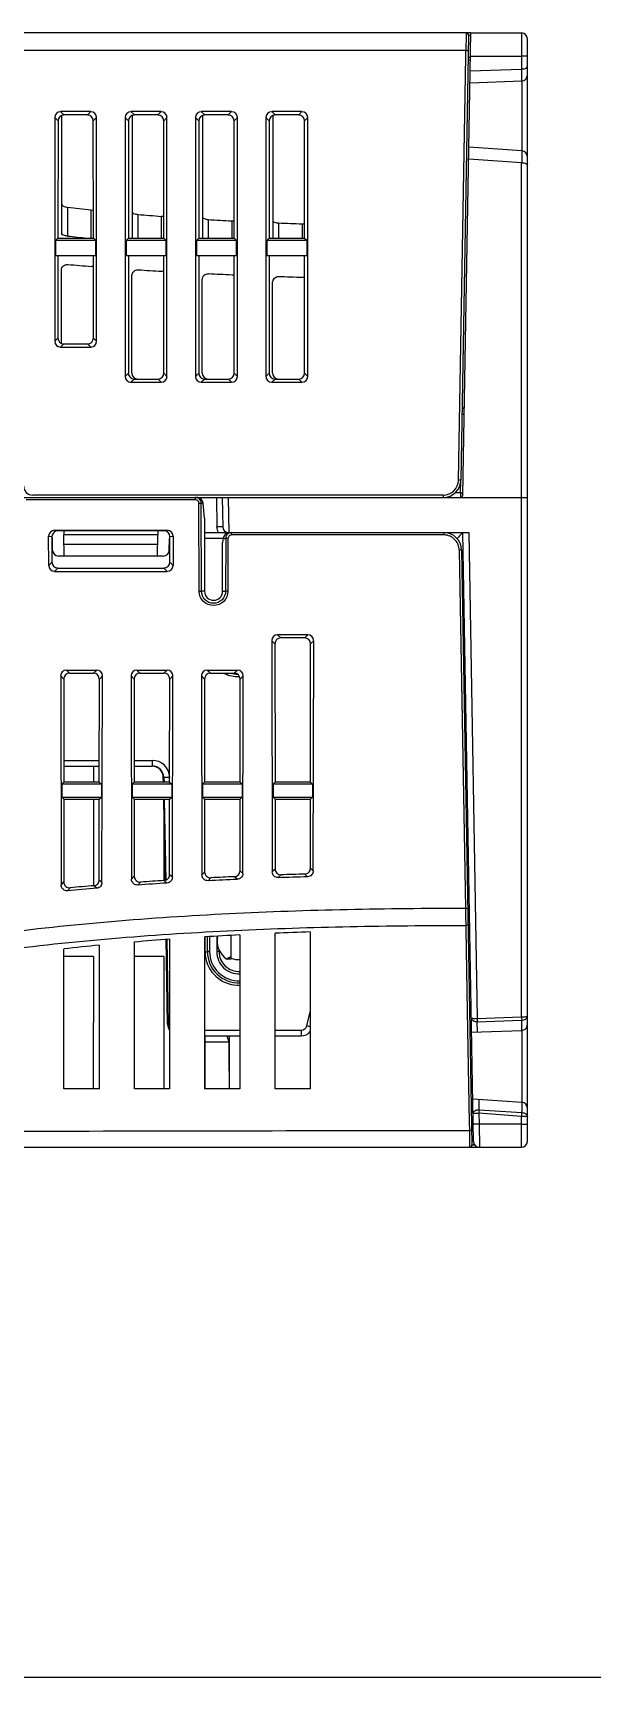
# Model space of a CAD drawing. Header units: millimetres. Extents: x 285 to 860, y 229 to 920.
# Drawn here: x 610.2 to 657.9, y 229.4 to 369.6 of the extents above; entities that cross this region are included whole.
import ezdxf

# ---------------------------------------------------------------- set-up
doc = ezdxf.new("R2010")
doc.units = ezdxf.units.MM
doc.header["$LTSCALE"] = 6
doc.layers.get('0').update_dxf_attribs({"linetype": 'CONTINUOUS'})

msp = doc.modelspace()

# ---------------------------------------------------------------- linework, layer by layer
for p, q in [((647.58, 369.61), (469.29, 369.61)), ((647.38, 369.41), (646.72, 331.49)), ((646.89, 330.21), (647.58, 369.61)), ((647.17, 368.85), (647.16, 368.67)), ((647.16, 368.67), (647.16, 368.11)), ((647.18, 369.61), (647.17, 368.85)), ((647.38, 369.41), (647.58, 369.41)), ((647.58, 369.61), (651.89, 369.61)), ((651.89, 369.61), (651.89, 366.53)), ((652.39, 275.11), (652.39, 369.11)), ((647.16, 368.11), (469, 368.11)), ((646.52, 331.49), (647.15, 367.61)), ((647.15, 367.61), (647.16, 368.11)), ((647.16, 368.11), (647.36, 368.11)), ((647.55, 367.51), (647.35, 367.51)), ((647.35, 367.31), (647.54, 367.31)), ((647.55, 367.63), (651.89, 367.63)), ((647.53, 366.38), (651.89, 366.53)), ((651.9, 366.54), (651.9, 365.52)), ((647.51, 365.36), (651.91, 365.52)), ((651.91, 365.52), (651.93, 359.55)), ((612.11, 362.4), (612.11, 343.33)), ((612.11, 362.4), (612.39, 362.12)), ((612.39, 362.12), (612.38, 352.11)), ((615.18, 362.9), (612.6, 362.9)), ((612.6, 362.9), (612.89, 362.62)), ((612.69, 362.58), (612.69, 352.52)), ((614.9, 362.62), (612.89, 362.62)), ((614.9, 362.62), (615.18, 362.9)), ((615.39, 362.12), (615.67, 362.4)), ((615.4, 352.11), (615.39, 362.12)), ((615.67, 343.33), (615.67, 362.4)), ((618.11, 362.4), (618.11, 340.33)), ((618.11, 362.4), (618.39, 362.12)), ((618.39, 362.12), (618.38, 352.11)), ((621.18, 362.9), (618.6, 362.9)), ((618.6, 362.9), (618.89, 362.62)), ((618.69, 362.58), (618.69, 352.11)), ((620.9, 362.62), (618.89, 362.62)), ((620.9, 362.62), (621.18, 362.9)), ((621.39, 362.12), (621.67, 362.4)), ((621.4, 352.11), (621.39, 362.12)), ((621.67, 340.33), (621.67, 362.4)), ((624.11, 362.4), (624.11, 340.33)), ((624.11, 362.4), (624.39, 362.12)), ((624.39, 362.12), (624.38, 352.11)), ((627.18, 362.9), (624.6, 362.9)), ((624.6, 362.9), (624.89, 362.62)), ((624.69, 362.62), (624.69, 352.11)), ((626.9, 362.62), (624.89, 362.62)), ((626.9, 362.62), (627.18, 362.9)), ((627.39, 362.12), (627.67, 362.4)), ((627.4, 352.11), (627.39, 362.12)), ((627.67, 340.33), (627.67, 362.4)), ((630.11, 362.4), (630.11, 340.33)), ((630.39, 362.12), (630.11, 362.4)), ((630.39, 362.12), (630.38, 352.11)), ((633.18, 362.9), (630.6, 362.9)), ((630.89, 362.62), (630.6, 362.9)), ((630.69, 362.62), (630.69, 352.11)), ((632.9, 362.62), (630.89, 362.62)), ((632.9, 362.62), (633.18, 362.9)), ((633.39, 362.12), (633.67, 362.4)), ((633.4, 352.11), (633.39, 362.12)), ((633.67, 340.33), (633.67, 362.4)), ((651.89, 358.55), (647.39, 358.86)), ((651.93, 359.55), (647.41, 359.86)), ((651.92, 359.55), (651.92, 358.55)), ((651.89, 285.73), (651.89, 358.55)), ((613.19, 354.74), (613.19, 352.29)), ((615.19, 354.52), (615.19, 352.08)), ((619.19, 354.14), (619.19, 352.11)), ((621.19, 353.98), (621.19, 352.11)), ((625.19, 353.71), (625.19, 352.11)), ((627.19, 353.6), (627.19, 352.11)), ((631.19, 353.41), (631.19, 352.11)), ((633.19, 353.34), (633.19, 352.11)), ((612.21, 351.93), (612.38, 352.11)), ((612.21, 351.93), (615.58, 351.93)), ((612.21, 350.61), (612.21, 351.93)), ((612.38, 352.11), (615.4, 352.11)), ((614.86, 352.11), (614.93, 352.11)), ((615.4, 352.11), (615.58, 351.93)), ((615.58, 351.93), (615.58, 350.61)), ((618.21, 351.93), (618.38, 352.11)), ((618.21, 351.93), (621.58, 351.93)), ((618.21, 350.61), (618.21, 351.93)), ((618.38, 352.11), (621.4, 352.11)), ((621.4, 352.11), (621.58, 351.93)), ((621.58, 351.93), (621.58, 350.61)), ((624.21, 351.93), (624.38, 352.11)), ((624.21, 351.93), (627.58, 351.93)), ((624.21, 350.61), (624.21, 351.93)), ((624.38, 352.11), (627.4, 352.11)), ((627.4, 352.11), (627.58, 351.93)), ((627.58, 351.93), (627.58, 350.61)), ((630.21, 351.93), (630.38, 352.11)), ((630.21, 351.93), (633.58, 351.93)), ((630.21, 350.61), (630.21, 351.93)), ((630.38, 352.11), (633.4, 352.11)), ((633.4, 352.11), (633.58, 351.93)), ((633.58, 351.93), (633.58, 350.61)), ((615.58, 350.61), (612.21, 350.61)), ((612.38, 350.61), (612.38, 343.6)), ((615.4, 343.6), (615.4, 350.61)), ((621.58, 350.61), (618.21, 350.61)), ((618.38, 350.61), (618.38, 340.6)), ((621.4, 340.6), (621.4, 350.61)), ((627.58, 350.61), (624.21, 350.61)), ((624.38, 350.61), (624.38, 340.6)), ((627.4, 340.6), (627.4, 350.61)), ((633.58, 350.61), (630.21, 350.61)), ((630.38, 350.61), (630.38, 340.6)), ((633.4, 340.6), (633.4, 350.61)), ((612.68, 343.14), (612.68, 349.38)), ((618.68, 340.6), (618.68, 348.92)), ((624.68, 340.6), (624.68, 348.59)), ((630.68, 340.6), (630.68, 348.35)), ((612.38, 343.6), (612.11, 343.33)), ((615.67, 343.33), (615.4, 343.6)), ((612.88, 343.1), (612.6, 342.83)), ((612.6, 342.83), (615.18, 342.83)), ((612.88, 343.1), (614.91, 343.1)), ((615.18, 342.83), (614.91, 343.1)), ((618.38, 340.6), (618.11, 340.33)), ((618.88, 340.1), (618.6, 339.83)), ((618.6, 339.83), (621.18, 339.83)), ((618.88, 340.1), (620.91, 340.1)), ((620.91, 340.1), (621.18, 339.83)), ((621.4, 340.6), (621.67, 340.33)), ((624.38, 340.6), (624.11, 340.33)), ((624.88, 340.1), (624.6, 339.83)), ((624.6, 339.83), (627.18, 339.83)), ((624.88, 340.1), (626.91, 340.1)), ((626.91, 340.1), (627.18, 339.83)), ((627.4, 340.6), (627.67, 340.33)), ((630.38, 340.6), (630.11, 340.33)), ((630.88, 340.1), (630.6, 339.83)), ((630.6, 339.83), (633.18, 339.83)), ((630.88, 340.1), (632.91, 340.1)), ((633.18, 339.83), (632.91, 340.1)), ((633.67, 340.33), (633.4, 340.6)), ((646.72, 331.49), (646.52, 331.49)), ((646.7, 330.41), (646.72, 331.49)), ((506.25, 330.01), (651.89, 330.01)), ((624.1, 329.81), (609.68, 329.81)), ((645.22, 330.21), (610.24, 330.21)), ((624.1, 329.81), (624.1, 330.01)), ((624.42, 322.01), (624.4, 329.51)), ((624.6, 329.51), (624.75, 329.51)), ((624.62, 322.01), (624.6, 329.51)), ((624.87, 328.25), (624.75, 329.51)), ((625.89, 330.01), (625.93, 327.5)), ((626.39, 330.01), (626.43, 327.5)), ((626.89, 330.01), (626.94, 327.01)), ((645.22, 330.21), (645.22, 330.01)), ((646.7, 330.41), (646.23, 330.41)), ((646.7, 330.13), (646.69, 330.01)), ((646.7, 330.41), (646.7, 330.13)), ((624.87, 328.25), (624.87, 322.01)), ((611.58, 326.71), (611.87, 326.67)), ((611.59, 324.21), (611.58, 326.71)), ((611.87, 326.67), (611.87, 324.49)), ((612.09, 327.21), (621.7, 327.21)), ((612.09, 327.21), (612.37, 327.17)), ((621.41, 327.17), (612.37, 327.17)), ((612.89, 327.17), (612.89, 326.81)), ((620.89, 326.81), (612.89, 326.81)), ((612.92, 325.01), (612.89, 326.81)), ((620.86, 325.01), (620.89, 326.81)), ((620.89, 327.17), (620.89, 326.81)), ((621.41, 327.17), (621.7, 327.21)), ((621.91, 326.67), (622.2, 326.71)), ((621.91, 324.49), (621.91, 326.67)), ((622.2, 326.71), (622.19, 324.21)), ((624.87, 327.01), (647.39, 327.01)), ((627.18, 326.81), (627.18, 327.01)), ((645.28, 326.81), (627.18, 326.81)), ((645.28, 327.01), (645.28, 326.81)), ((647.8, 275.1), (646.89, 327.01)), ((647.39, 327.01), (648.11, 285.6)), ((611.92, 325.5), (611.9, 326.52)), ((620.88, 326.01), (612.91, 326.01)), ((621.86, 325.5), (621.88, 326.52)), ((626.45, 326.52), (624.87, 326.52)), ((626.45, 326.51), (626.41, 326.18)), ((626.41, 322.01), (626.41, 326.18)), ((626.45, 326.51), (626.68, 326.51)), ((626.68, 326.51), (626.67, 322.01)), ((626.87, 326.51), (626.86, 322.01)), ((646.58, 325.53), (647.12, 294.97)), ((646.78, 325.54), (647.67, 274.82)), ((611.59, 324.21), (611.87, 324.49)), ((612.09, 323.71), (612.37, 323.99)), ((612.37, 323.99), (621.41, 323.99)), ((621.36, 325.01), (612.42, 325.01)), ((621.69, 323.71), (621.41, 323.99)), ((622.19, 324.21), (621.91, 324.49)), ((612.09, 323.71), (621.69, 323.71)), ((624.87, 322.01), (624.62, 322.01)), ((626.41, 322.01), (626.67, 322.01)), ((633.68, 318.3), (631.1, 318.3)), ((631.1, 318.3), (631.37, 318.03)), ((633.68, 318.3), (633.41, 318.03)), ((630.6, 317.8), (630.87, 317.53)), ((630.6, 317.8), (630.65, 298.09)), ((630.87, 317.53), (630.88, 305.75)), ((633.41, 318.03), (631.37, 318.03)), ((633.9, 305.75), (633.91, 317.53)), ((634.18, 317.8), (633.91, 317.53)), ((634.14, 298.17), (634.18, 317.8)), ((612.61, 314.8), (612.88, 314.53)), ((612.61, 314.8), (612.65, 296.97)), ((612.88, 314.53), (612.88, 305.75)), ((613.11, 315.3), (615.68, 315.3)), ((613.11, 315.3), (613.37, 315.03)), ((613.37, 315.03), (615.41, 315.03)), ((615.41, 315.03), (615.68, 315.3)), ((615.9, 305.75), (615.91, 314.53)), ((615.91, 314.53), (616.17, 314.8)), ((616.13, 297.19), (616.17, 314.8)), ((618.61, 314.8), (618.88, 314.53)), ((618.61, 314.8), (618.65, 297.47)), ((618.88, 314.53), (618.88, 305.75)), ((619.11, 315.3), (621.68, 315.3)), ((619.11, 315.3), (619.37, 315.03)), ((619.37, 315.03), (621.41, 315.03)), ((621.41, 315.03), (621.68, 315.3)), ((621.9, 305.75), (621.91, 314.53)), ((621.91, 314.53), (622.17, 314.8)), ((622.14, 297.63), (622.17, 314.8)), ((624.61, 314.8), (624.88, 314.53)), ((624.61, 314.8), (624.65, 297.83)), ((624.88, 314.53), (624.88, 305.75)), ((625.11, 315.3), (627.68, 315.3)), ((625.11, 315.3), (625.37, 315.03)), ((625.37, 315.03), (627.41, 315.03)), ((627.41, 315.03), (627.68, 315.3)), ((627.9, 305.75), (627.91, 314.53)), ((627.91, 314.53), (628.17, 314.8)), ((628.14, 297.95), (628.17, 314.8)), ((612.88, 307.6), (615.9, 307.6)), ((612.88, 307.11), (615.9, 307.11)), ((615.4, 307.11), (615.4, 305.75)), ((618.88, 307.6), (620.41, 307.6)), ((618.88, 307.11), (620.41, 307.11)), ((620.41, 307.6), (620.41, 307.11)), ((612.88, 305.75), (612.71, 305.58)), ((616.08, 305.58), (612.71, 305.58)), ((612.71, 305.58), (612.71, 304.45)), ((615.9, 305.75), (612.88, 305.75)), ((615.9, 305.75), (616.08, 305.58)), ((616.08, 305.58), (616.08, 304.45)), ((618.88, 305.75), (618.71, 305.58)), ((622.08, 305.58), (618.71, 305.58)), ((618.71, 305.58), (618.71, 304.45)), ((621.9, 305.75), (618.88, 305.75)), ((621.37, 305.74), (621.36, 306.13)), ((621.41, 306.13), (621.42, 305.74)), ((621.9, 305.75), (622.08, 305.58)), ((622.08, 305.58), (622.08, 304.45)), ((624.88, 305.75), (624.71, 305.58)), ((628.08, 305.58), (624.71, 305.58)), ((624.71, 305.58), (624.71, 304.45)), ((627.9, 305.75), (624.88, 305.75)), ((627.9, 305.75), (628.08, 305.58)), ((628.08, 305.58), (628.08, 304.45)), ((630.88, 305.75), (630.71, 305.58)), ((634.08, 305.58), (630.71, 305.58)), ((630.71, 305.58), (630.71, 304.45)), ((633.9, 305.75), (630.88, 305.75)), ((633.9, 305.75), (634.08, 305.58)), ((634.08, 305.58), (634.08, 304.45)), ((612.71, 304.45), (616.08, 304.45)), ((612.88, 304.28), (612.71, 304.45)), ((612.88, 304.28), (615.9, 304.28)), ((612.88, 304.28), (612.88, 297.23)), ((615.4, 304.28), (615.4, 296.91)), ((615.9, 304.28), (616.08, 304.45)), ((615.9, 297.41), (615.9, 304.28)), ((618.71, 304.45), (622.08, 304.45)), ((618.88, 304.28), (618.71, 304.45)), ((618.88, 304.28), (621.9, 304.28)), ((618.88, 304.28), (618.88, 297.72)), ((621.51, 297.36), (621.39, 304.27)), ((621.44, 304.27), (621.56, 297.36)), ((621.9, 304.28), (622.08, 304.45)), ((621.9, 297.85), (621.9, 304.28)), ((624.71, 304.45), (628.08, 304.45)), ((624.88, 304.28), (624.71, 304.45)), ((624.88, 304.28), (627.9, 304.28)), ((624.88, 304.28), (624.88, 298.08)), ((627.9, 304.28), (628.08, 304.45)), ((627.9, 298.18), (627.9, 304.28)), ((630.71, 304.45), (634.08, 304.45)), ((630.88, 304.28), (630.71, 304.45)), ((630.88, 304.28), (633.9, 304.28)), ((630.88, 304.28), (630.88, 298.34)), ((633.9, 304.28), (634.08, 304.45)), ((633.9, 298.4), (633.9, 304.28)), ((621.4, 303.6), (621.4, 297.36)), ((612.65, 296.97), (612.88, 297.23)), ((616.13, 297.19), (615.9, 297.41)), ((618.65, 297.47), (618.88, 297.72)), ((619.18, 296.97), (619.41, 297.22)), ((621.67, 297.14), (621.43, 297.36)), ((622.14, 297.63), (621.9, 297.85)), ((624.65, 297.83), (624.88, 298.08)), ((625.17, 297.34), (625.4, 297.59)), ((627.66, 297.46), (627.43, 297.68)), ((628.14, 297.95), (627.9, 298.18)), ((630.65, 298.09), (630.88, 298.34)), ((631.16, 297.6), (631.4, 297.84)), ((633.65, 297.68), (633.42, 297.9)), ((634.14, 298.17), (633.9, 298.4)), ((613.19, 296.48), (613.43, 296.73)), ((615.68, 296.7), (615.45, 296.91)), ((647.12, 294.97), (647.12, 294.81)), ((647.12, 294.81), (647.12, 294.5)), ((647.12, 294.5), (647.13, 294.25)), ((633.89, 292.97), (633.89, 279.61)), ((647.13, 294.25), (647.14, 293.51)), ((647.14, 293.51), (647.14, 293.5)), ((647.14, 293.5), (647.14, 293.19)), ((647.14, 293.19), (647.27, 286.22)), ((615.89, 291.84), (615.89, 279.61)), ((618.89, 279.61), (618.89, 292.12)), ((621.73, 285.1), (621.6, 292.35)), ((621.65, 292.35), (621.78, 285.1)), ((621.89, 292.35), (621.89, 279.61)), ((624.89, 279.61), (624.89, 292.55)), ((624.92, 291.29), (624.92, 292.55)), ((625.12, 291.29), (625.12, 292.55)), ((625.32, 291.29), (625.32, 292.58)), ((625.92, 292.61), (625.92, 291.29)), ((627.14, 290.66), (627.14, 292.68)), ((627.89, 292.72), (627.89, 279.61)), ((630.89, 279.61), (630.89, 292.86)), ((612.89, 279.61), (612.89, 291.52)), ((615.4, 290.87), (612.89, 290.87)), ((615.4, 290.87), (615.39, 279.61)), ((621.4, 290.87), (618.89, 290.87)), ((621.4, 290.87), (621.39, 279.61)), ((625.32, 291.29), (625.12, 291.29)), ((626.12, 291.29), (625.92, 291.29)), ((626.12, 291.43), (626.12, 291.29)), ((627.14, 290.66), (626.79, 290.66)), ((633.6, 284.98), (633.89, 286.17)), ((647.27, 286.22), (647.43, 276.72)), ((624.89, 284.6), (627.89, 284.6)), ((630.89, 284.6), (633.11, 284.6)), ((633.11, 284.6), (633.11, 284.11)), ((647.63, 284.42), (651.91, 284.57)), ((648.11, 285.6), (651.89, 285.73)), ((648.11, 285.6), (648.12, 285.32)), ((648.12, 285.32), (651.9, 285.45)), ((648.14, 284.44), (648.12, 285.32)), ((651.9, 285.45), (651.9, 284.57)), ((651.91, 284.57), (651.93, 278.45)), ((624.89, 284.11), (627.89, 284.11)), ((624.94, 279.61), (624.94, 284.11)), ((624.94, 283.61), (626.94, 283.61)), ((626.77, 284.11), (626.94, 283.61)), ((626.94, 283.61), (626.94, 281.11)), ((626.99, 279.61), (626.99, 284.11)), ((630.89, 284.11), (633.11, 284.11)), ((626.94, 281.11), (626.99, 281.11)), ((615.89, 279.61), (612.89, 279.61)), ((621.89, 279.61), (618.89, 279.61)), ((627.89, 279.61), (624.89, 279.61)), ((633.89, 279.61), (630.89, 279.61)), ((647.73, 278.74), (651.93, 278.45)), ((648.25, 277.54), (651.89, 277.28)), ((648.25, 277.54), (648.27, 276.58)), ((648.28, 277.82), (648.27, 278.71)), ((648.28, 277.82), (651.92, 277.57)), ((651.92, 278.45), (651.92, 277.57)), ((647.43, 276.72), (647.45, 276.04)), ((647.64, 276.61), (647.77, 276.61)), ((651.89, 276.58), (648.27, 276.58)), ((648.27, 276.58), (648.3, 274.61)), ((651.89, 274.61), (651.89, 277.28)), ((647.45, 276.04), (647.45, 275.89)), ((647.45, 275.89), (647.45, 275.59)), ((647.45, 275.59), (647.46, 275.32)), ((647.46, 275.32), (647.47, 274.62)), ((647.67, 274.81), (647.9, 274.81)), ((509.93, 274.61), (651.89, 274.61)), ((647.47, 274.62), (647.47, 274.61)), ((285.35, 229.45), (860.08, 229.45))]:
    msp.add_line(p, q)
for centre, radius, start, end in [((647.18, 369.41), 0.2, 359.0002, 90.0012), ((651.89, 369.11), 0.5, 0, 90), ((651.89, 366.02), 0.5, 272, 0), ((651.89, 359.05), 0.5, 0, 86), ((633.87, 532.67), 179.12, 263.3711, 264.0148), ((638.44, 581.03), 227.71, 265.1495, 265.6544), ((641.94, 632.35), 279.15, 266.5611, 266.9723), ((644.4, 685.69), 332.54, 267.7234, 268.0682), ((634.39, 546.32), 195.18, 263.7656, 264.2575), ((615.2, 349.2), 0.504, 66.8955, 85.3493), ((621.2, 348.79), 0.504, 66.9288, 86.5586), ((646.83, 337.81), 0.2, 270, 359), ((610.24, 331.01), 0.8, 180, 270), ((645.22, 331.51), 1.5, 270, 359), ((645.22, 331.51), 1.3, 270, 359), ((624.1, 329.51), 0.5, 84.7477, 89.9915), ((624.1, 329.51), 0.502, 26.0945, 84.7782), ((646.69, 330.21), 0.2, 270, 359), ((611.4, 326.51), 0.5, 1, 19.1403), ((622.38, 326.51), 0.5, 160.8597, 179), ((626.93, 327.51), 0.5, 181, 270.9826), ((627.18, 326.51), 0.304, 119.5737, 129.8012), ((645.28, 325.51), 1.5, 1, 90), ((612.42, 325.51), 0.5, 181, 270), ((621.36, 325.51), 0.5, 270, 359), ((627.17, 326.51), 0.497, 174.4671, 179.9226), ((645.27, 325.51), 1.31, 7.1203, 24.7287), ((645.29, 325.51), 1.29, 0.9874, 7.0955), ((625.64, 322.01), 0.769, 180.0246, 359.9754), ((627.79, 317.61), 2.88, 243.9916, 251.9562), ((627.79, 317.62), 2.89, 251.996, 263.9781), ((627.79, 317.61), 2.67, 255.2848, 267.8042), ((627.79, 317.61), 2.87, 263.9801, 269.9696), ((627.79, 317.59), 2.86, 269.9778, 271.4272), ((620.41, 306.1), 1.5, 2.4104, 89.9902), ((620.41, 306.11), 1, 1, 90), ((620.36, 306.11), 1, 1, 87.1365), ((639.95, 5.99), 291.95, 93.6359, 94.0335), ((642.85, -45.55), 343.34, 92.5348, 92.951), ((642.86, -45.23), 343.26, 92.5764, 92.9143), ((644.88, -97.32), 395.15, 91.6286, 91.9901), ((644.88, -96.71), 394.78, 91.6642, 91.9579), ((636.15, 54.54), 243.03, 94.8314, 95.4198), ((636.16, 54.81), 242.99, 94.8897, 95.368), ((639.94, 5.7), 292.01, 93.5869, 94.0763), ((644.78, -44.89), 338.04, 91.8462, 92.355), ((635.33, 94.92), 197.88, 95.6364, 96.51), ((639.42, 50.31), 242.67, 94.1431, 94.8536), ((642.56, 3.47), 289.62, 92.9031, 93.4975), ((627.79, 292.21), 1.85, 167.3873, 236.929), ((627.8, 291.29), 2.89, 180.0386, 192.0041), ((627.79, 291.29), 2.87, 192.0138, 271.9964), ((627.79, 291.29), 2.67, 180, 272.1458), ((627.79, 291.29), 2.48, 180, 272.3039), ((627.79, 291.29), 1.88, 180, 273.059), ((627.79, 291.29), 1.68, 180, 273.4232), ((627.79, 292.21), 1.6, 246.1266, 273.5945), ((622.73, 285.11), 1, 181, 213.4635), ((622.78, 285.11), 1, 181, 207.822), ((633.11, 285.1), 0.5, 270.001, 345.9628), ((639.83, 309.9), 25.68, 255.9586, 256.6396), ((738.81, 289.41), 86.99, 182.427, 182.6103), ((651.89, 285.07), 0.5, 272, 0), ((633.11, 285.11), 1, 270, 321.3776), ((704.69, 272.84), 52.99, 174.8808, 175.1917), ((651.89, 277.95), 0.5, 0, 86), ((647.27, 276.61), 0.5, 1, 44.1406), ((647.47, 274.81), 0.2, 270, 1), ((648.3, 275.11), 0.5, 181, 270), ((651.89, 275.11), 0.5, 270, 0)]:
    msp.add_arc(centre, radius, start, end)
for centre, major_axis, ratio, start_param, end_param in [((612.61, 362.39), (0.359, -0.359), 0.985257, 2.363621, 3.919564), ((612.89, 362.11), (0.364, -0.353), 0.985673, 2.348776, 3.904719), ((614.89, 362.11), (0.364, 0.353), 0.985673, -0.763127, 0.792817), ((615.17, 362.39), (0.359, 0.359), 0.985257, -0.777972, 0.777972), ((618.61, 362.39), (0.359, -0.359), 0.985257, 2.363621, 3.919564), ((618.89, 362.11), (0.364, -0.353), 0.985673, 2.348776, 3.904719), ((620.89, 362.11), (0.364, 0.353), 0.985673, -0.763127, 0.792817), ((621.17, 362.39), (0.359, 0.359), 0.985257, -0.777972, 0.777972), ((624.61, 362.39), (0.359, -0.359), 0.985257, 2.363621, 3.919564), ((624.89, 362.11), (0.364, -0.353), 0.985673, 2.348776, 3.904719), ((626.89, 362.11), (0.364, 0.353), 0.985673, -0.763127, 0.792817), ((627.17, 362.39), (0.359, 0.359), 0.985257, -0.777972, 0.777972), ((630.61, 362.39), (0.359, -0.359), 0.985257, 2.363621, 3.919564), ((630.89, 362.11), (0.364, -0.353), 0.985673, 2.348776, 3.904719), ((632.89, 362.11), (0.364, 0.353), 0.985673, -0.763127, 0.792817), ((633.17, 362.39), (0.359, 0.359), 0.985257, -0.777972, 0.777972), ((634.83, 594.19), (0, 245.27), 1, -3.229807, -3.221549), ((639.01, 651.58), (0, 302.81), 1, -3.207028, -3.200346), ((642.26, 713.01), (0, 364.32), 1, -3.188425, -3.182874), ((644.5, 774.73), (0, 426.09), 1, -3.172824, -3.168079), ((612.88, 343.61), (0.354, 0.364), 0.984828, -3.933589, -2.377646), ((614.9, 343.61), (-0.354, 0.364), 0.984828, -3.905539, -2.349596), ((612.61, 343.33), (0.359, 0.359), 0.985257, 2.363621, 3.919564), ((615.17, 343.33), (0.359, -0.359), 0.985257, -0.777972, 0.777972), ((618.61, 340.33), (0.359, 0.359), 0.985257, 2.363621, 3.919564), ((618.88, 340.61), (0.354, 0.364), 0.984828, -3.933589, -2.377646), ((619.18, 340.61), (0.354, 0.364), 0.984828, -3.933589, -2.377646), ((620.9, 340.61), (-0.354, 0.364), 0.984828, -3.905539, -2.349596), ((621.17, 340.33), (0.359, -0.359), 0.985257, -0.777972, 0.777972), ((624.61, 340.33), (0.359, 0.359), 0.985257, 2.363621, 3.919564), ((624.88, 340.61), (0.354, 0.364), 0.984828, -3.933589, -2.377646), ((625.18, 340.61), (0.354, 0.364), 0.984828, -3.933589, -2.377646), ((626.9, 340.61), (-0.354, 0.364), 0.984828, -3.905539, -2.349596), ((627.17, 340.33), (0.359, -0.359), 0.985257, -0.777972, 0.777972), ((630.61, 340.33), (0.359, 0.359), 0.985257, 2.363621, 3.919564), ((630.88, 340.61), (0.354, 0.364), 0.984828, -3.933589, -2.377646), ((631.18, 340.61), (0.354, 0.364), 0.984828, -3.933589, -2.377646), ((632.9, 340.61), (-0.354, 0.364), 0.984828, -3.905539, -2.349596), ((633.17, 340.33), (0.359, -0.359), 0.985257, -0.777972, 0.777972), ((624.25, 329.51), (-0.394, 0.347), 0.91209, -2.37396, -0.803163), ((612.09, 326.71), (0.486, -0.135), 0.991815, 1.845027, 3.413696), ((612.37, 326.67), (0.497, -0.085), 0.992325, 1.740908, 3.309577), ((621.41, 326.67), (0.497, 0.085), 0.992325, 6.115201, 7.68387), ((621.69, 326.71), (0.486, 0.135), 0.991815, -0.272104, 1.296566), ((626.96, 326.51), (0.4, 0.354), 0.884725, 0.9184, 2.356194), ((612.09, 324.22), (0.386, 0.327), 0.987194, 2.446969, 4.002913), ((612.37, 324.5), (0.364, 0.353), 0.985673, 2.378466, 3.93441), ((621.41, 324.5), (0.364, -0.353), 0.985673, -0.792817, 0.763127), ((621.69, 324.22), (0.386, -0.327), 0.987194, -0.86132, 0.694623), ((631.11, 317.8), (-0.337, 0.381), 0.983014, -0.715124, 0.84082), ((633.67, 317.8), (0.337, 0.381), 0.983014, -0.84082, 0.715124), ((631.38, 317.53), (-0.354, 0.364), 0.984828, -0.763947, 0.791997), ((633.4, 317.53), (0.354, 0.364), 0.984828, -0.791997, 0.763947), ((613.11, 314.79), (-0.337, 0.381), 0.983014, -0.715124, 0.84082), ((613.38, 314.53), (-0.354, 0.364), 0.984828, -0.763947, 0.791997), ((615.4, 314.53), (0.354, 0.364), 0.984828, -0.791997, 0.763947), ((615.67, 314.79), (0.337, 0.381), 0.983014, -0.84082, 0.715124), ((619.11, 314.79), (-0.337, 0.381), 0.983014, -0.715124, 0.84082), ((619.38, 314.53), (-0.354, 0.364), 0.984828, -0.763947, 0.791997), ((621.4, 314.53), (0.354, 0.364), 0.984828, -0.791997, 0.763947), ((621.67, 314.79), (0.337, 0.381), 0.983014, -0.84082, 0.715124), ((625.11, 314.79), (-0.337, 0.381), 0.983014, -0.715124, 0.84082), ((625.38, 314.53), (-0.354, 0.364), 0.984828, -0.763947, 0.791997), ((627.4, 314.53), (0.354, 0.364), 0.984828, -0.791997, 0.763947), ((627.67, 314.79), (0.337, 0.381), 0.983014, -0.84082, 0.715124)]:
    msp.add_ellipse(centre, major_axis=major_axis, ratio=ratio, start_param=start_param, end_param=end_param)
for points, knots in [([(652.39, 367.63), (652.39, 367.63), (652.37, 367.62), (652.35, 367.63), (652.3, 367.63), (652.21, 367.63), (652.07, 367.63), (651.95, 367.63), (651.89, 367.63)], [0, 0, 0, 0, 0.019345, 0.076209, 0.168701, 0.292975, 0.617363, 1, 1, 1, 1]), ([(651.89, 366.53), (652.01, 366.54), (652.19, 366.54), (652.39, 366.67), (652.39, 366.74)], [0, 0, 0, 0, 0.648956, 1, 1, 1, 1]), ([(651.92, 358.55), (652.03, 358.54), (652.2, 358.53), (652.39, 358.4), (652.39, 358.34)], [0, 0, 0, 0, 0.644129, 1, 1, 1, 1]), ([(612.69, 355.01), (612.69, 354.94), (612.88, 354.79), (613.07, 354.76), (613.19, 354.74)], [0, 0, 0, 0, 0.366041, 1, 1, 1, 1]), ([(618.69, 354.37), (618.69, 354.3), (618.89, 354.18), (619.07, 354.15), (619.19, 354.14)], [0, 0, 0, 0, 0.353891, 1, 1, 1, 1]), ([(624.69, 353.91), (624.69, 353.85), (624.9, 353.73), (625.07, 353.72), (625.19, 353.71)], [0, 0, 0, 0, 0.345033, 1, 1, 1, 1]), ([(630.69, 353.59), (630.69, 353.53), (630.91, 353.43), (631.07, 353.42), (631.19, 353.41)], [0, 0, 0, 0, 0.338755, 1, 1, 1, 1]), ([(613.19, 352.29), (613.07, 352.3), (612.9, 352.33), (612.69, 352.45), (612.69, 352.52)], [0, 0, 0, 0, 0.651528, 1, 1, 1, 1]), ([(612.68, 349.38), (612.68, 349.52), (612.8, 349.8), (613.09, 349.89), (613.22, 349.88)], [0, 0, 0, 0, 0.500053, 1, 1, 1, 1]), ([(618.68, 348.92), (618.68, 349.05), (618.8, 349.33), (619.08, 349.43), (619.21, 349.42)], [0, 0, 0, 0, 0.500041, 1, 1, 1, 1]), ([(624.68, 348.59), (624.68, 348.72), (624.79, 348.99), (625.07, 349.09), (625.2, 349.08)], [0, 0, 0, 0, 0.500008, 1, 1, 1, 1]), ([(630.68, 348.35), (630.68, 348.48), (630.79, 348.75), (631.07, 348.85), (631.19, 348.85)], [0, 0, 0, 0, 0.500007, 1, 1, 1, 1]), ([(646.82, 337.12), (646.84, 337.12), (646.89, 337.12), (646.95, 337.12), (646.98, 337.13), (647.02, 337.12), (647.02, 337.12)], [0, 0, 0, 0, 0.382054, 0.706953, 0.92344, 1, 1, 1, 1]), ([(624.4, 329.51), (624.4, 329.59), (624.34, 329.75), (624.18, 329.81), (624.1, 329.81)], [0, 0, 0, 0, 0.499478, 1, 1, 1, 1]), ([(624.4, 329.51), (624.43, 329.51), (624.49, 329.51), (624.56, 329.51), (624.6, 329.51)], [0, 0, 0, 0, 0.356502, 1, 1, 1, 1]), ([(646.7, 330.41), (646.72, 330.41), (646.79, 330.41), (646.85, 330.4), (646.89, 330.41)], [0, 0, 0, 0, 0.346472, 1, 1, 1, 1]), ([(651.89, 330.02), (651.95, 330.02), (652.07, 330.01), (652.21, 330.01), (652.3, 330.02), (652.35, 330.01), (652.37, 330.02), (652.39, 330.01), (652.39, 330.02)], [0, 0, 0, 0, 0.382193, 0.707194, 0.8315, 0.923694, 0.980563, 1, 1, 1, 1]), ([(626.43, 327.5), (626.43, 327.51), (626.41, 327.5), (626.39, 327.51), (626.34, 327.51), (626.26, 327.51), (626.12, 327.51), (626, 327.51), (625.93, 327.5)], [0, 0, 0, 0, 0.019558, 0.076469, 0.168957, 0.293199, 0.61748, 1, 1, 1, 1]), ([(646.89, 327.01), (646.87, 327), (646.71, 326.84), (646.55, 326.67), (646.4, 326.52)], [0, 0, 0, 0, 0.103132, 1, 1, 1, 1]), ([(626.87, 326.51), (626.85, 326.51), (626.78, 326.51), (626.72, 326.51), (626.68, 326.51)], [0, 0, 0, 0, 0.356502, 1, 1, 1, 1]), ([(646.58, 325.53), (646.61, 325.53), (646.65, 325.54), (646.72, 325.53), (646.75, 325.54), (646.78, 325.53), (646.78, 325.54)], [0, 0, 0, 0, 0.382016, 0.706928, 0.923438, 1, 1, 1, 1]), ([(626.86, 322.01), (626.86, 321.7), (626.6, 321.05), (625.64, 320.66), (624.68, 321.05), (624.42, 321.7), (624.42, 322.01)], [0, 0, 0, 0, 0.249764, 0.50005, 0.75029, 1, 1, 1, 1]), ([(624.42, 322.01), (624.44, 322.01), (624.51, 322.01), (624.57, 322.01), (624.62, 322.01)], [0, 0, 0, 0, 0.356502, 1, 1, 1, 1]), ([(626.67, 322.01), (626.67, 321.75), (626.44, 321.21), (625.64, 320.88), (624.84, 321.21), (624.62, 321.75), (624.62, 322.01)], [0, 0, 0, 0, 0.249759, 0.500051, 0.750296, 1, 1, 1, 1]), ([(626.86, 322.01), (626.84, 322.01), (626.77, 322.01), (626.71, 322.01), (626.67, 322.01)], [0, 0, 0, 0, 0.356502, 1, 1, 1, 1]), ([(621.36, 306.13), (621.36, 306.13), (621.38, 306.13), (621.39, 306.13), (621.41, 306.13)], [0, 0, 0, 0, 0.257214, 1, 1, 1, 1]), ([(621.91, 306.13), (621.84, 306.13), (621.73, 306.13), (621.59, 306.13), (621.5, 306.13), (621.45, 306.13), (621.43, 306.13), (621.41, 306.13), (621.41, 306.13)], [0, 0, 0, 0, 0.382024, 0.706894, 0.831165, 0.923361, 0.980294, 1, 1, 1, 1]), ([(612.88, 297.23), (612.88, 297.09), (613, 296.81), (613.29, 296.72), (613.43, 296.73)], [0, 0, 0, 0, 0.500056, 1, 1, 1, 1]), ([(615.45, 296.91), (615.57, 296.92), (615.81, 297.04), (615.9, 297.29), (615.9, 297.41)], [0, 0, 0, 0, 0.500025, 1, 1, 1, 1]), ([(616.13, 297.19), (616.13, 297.07), (616.04, 296.82), (615.8, 296.71), (615.68, 296.7)], [0, 0, 0, 0, 0.49992, 1, 1, 1, 1]), ([(619.18, 296.97), (619.05, 296.96), (618.76, 297.06), (618.65, 297.33), (618.65, 297.47)], [0, 0, 0, 0, 0.50006, 1, 1, 1, 1]), ([(618.88, 297.72), (618.88, 297.59), (619, 297.31), (619.28, 297.21), (619.41, 297.22)], [0, 0, 0, 0, 0.500043, 1, 1, 1, 1]), ([(621.43, 297.36), (621.56, 297.37), (621.8, 297.48), (621.9, 297.73), (621.9, 297.85)], [0, 0, 0, 0, 0.500026, 1, 1, 1, 1]), ([(622.14, 297.63), (622.13, 297.51), (622.04, 297.26), (621.79, 297.15), (621.67, 297.14)], [0, 0, 0, 0, 0.499918, 1, 1, 1, 1]), ([(625.17, 297.34), (625.04, 297.33), (624.76, 297.43), (624.65, 297.7), (624.65, 297.83)], [0, 0, 0, 0, 0.500059, 1, 1, 1, 1]), ([(624.88, 298.08), (624.88, 297.95), (624.99, 297.68), (625.27, 297.58), (625.4, 297.59)], [0, 0, 0, 0, 0.500033, 1, 1, 1, 1]), ([(627.43, 297.68), (627.55, 297.69), (627.8, 297.8), (627.9, 298.06), (627.9, 298.18)], [0, 0, 0, 0, 0.500027, 1, 1, 1, 1]), ([(628.14, 297.95), (628.14, 297.83), (628.04, 297.57), (627.78, 297.46), (627.66, 297.46)], [0, 0, 0, 0, 0.499914, 1, 1, 1, 1]), ([(631.16, 297.6), (631.03, 297.59), (630.76, 297.69), (630.65, 297.96), (630.65, 298.09)], [0, 0, 0, 0, 0.500058, 1, 1, 1, 1]), ([(630.88, 298.34), (630.88, 298.21), (630.99, 297.94), (631.27, 297.84), (631.4, 297.84)], [0, 0, 0, 0, 0.500007, 1, 1, 1, 1]), ([(633.42, 297.9), (633.54, 297.91), (633.8, 298.02), (633.9, 298.28), (633.9, 298.4)], [0, 0, 0, 0, 0.500028, 1, 1, 1, 1]), ([(634.14, 298.17), (634.14, 298.05), (634.03, 297.79), (633.78, 297.68), (633.65, 297.68)], [0, 0, 0, 0, 0.499912, 1, 1, 1, 1]), ([(613.19, 296.48), (613.06, 296.46), (612.77, 296.56), (612.65, 296.84), (612.65, 296.97)], [0, 0, 0, 0, 0.500061, 1, 1, 1, 1]), ([(647.12, 294.97), (643.76, 294.97), (637.04, 294.91), (626.97, 294.56), (616.91, 293.91), (608.56, 293.03), (601.92, 292.03), (596.96, 291.09), (592.06, 289.93), (587.24, 288.47), (582.55, 286.6), (578.86, 284.55), (576.21, 282.49), (574.45, 280.67), (573.06, 278.54), (572.54, 276.92), (572.41, 276.09)], [0, 0, 0, 0, 0.125015, 0.250029, 0.375041, 0.500047, 0.562553, 0.625059, 0.687562, 0.750062, 0.812558, 0.87503, 0.90629, 0.937542, 0.968767, 1, 1, 1, 1]), ([(647.32, 294.97), (647.32, 294.97), (647.28, 294.98), (647.25, 294.97), (647.19, 294.97), (647.14, 294.97), (647.12, 294.97)], [0, 0, 0, 0, 0.076562, 0.293072, 0.617984, 1, 1, 1, 1]), ([(647.14, 293.5), (643.85, 293.5), (637.28, 293.44), (627.42, 293.12), (617.58, 292.5), (609.41, 291.67), (602.9, 290.73), (598.05, 289.86), (593.24, 288.78), (588.5, 287.42), (584.64, 286), (581.67, 284.6), (579.52, 283.38), (577.49, 281.97), (575.66, 280.31), (574.18, 278.32), (573.6, 276.74), (573.47, 275.93)], [0, 0, 0, 0, 0.125018, 0.250034, 0.375049, 0.500058, 0.562565, 0.625071, 0.687574, 0.750073, 0.812564, 0.84382, 0.875079, 0.906333, 0.93758, 0.968795, 1, 1, 1, 1]), ([(647.34, 293.7), (647.34, 293.65), (647.3, 293.54), (647.19, 293.5), (647.14, 293.5)], [0, 0, 0, 0, 0.499064, 1, 1, 1, 1]), ([(624.92, 291.29), (624.94, 291.29), (624.99, 291.29), (625.05, 291.28), (625.08, 291.29), (625.12, 291.28), (625.12, 291.29)], [0, 0, 0, 0, 0.382039, 0.706946, 0.923444, 1, 1, 1, 1]), ([(626.78, 290.66), (626.78, 290.66), (626.78, 290.67), (626.79, 290.68), (626.8, 290.69), (626.82, 290.71), (626.86, 290.74), (626.91, 290.77), (627, 290.82), (627.08, 290.86), (627.14, 290.88)], [0, 0, 0, 0, 0.01825, 0.036474, 0.06234, 0.137905, 0.245747, 0.385969, 0.558537, 1, 1, 1, 1]), ([(621.73, 285.1), (621.73, 285.09), (621.75, 285.1), (621.76, 285.09), (621.77, 285.09)], [0, 0, 0, 0, 0.257215, 1, 1, 1, 1]), ([(621.89, 285.09), (621.87, 285.09), (621.85, 285.09), (621.81, 285.09), (621.79, 285.1), (621.78, 285.09), (621.78, 285.1)], [0, 0, 0, 0, 0.426591, 0.740152, 0.933152, 1, 1, 1, 1]), ([(647.61, 285.64), (647.61, 285.63), (647.69, 285.62), (647.77, 285.6), (647.93, 285.6), (648.05, 285.6), (648.11, 285.6)], [0, 0, 0, 0, 0.083823, 0.29998, 0.621279, 1, 1, 1, 1]), ([(647.61, 285.64), (647.61, 285.55), (647.78, 285.35), (648, 285.32), (648.12, 285.32)], [0, 0, 0, 0, 0.427396, 1, 1, 1, 1]), ([(651.89, 285.73), (651.95, 285.73), (652.07, 285.73), (652.23, 285.74), (652.32, 285.76), (652.39, 285.77), (652.39, 285.78)], [0, 0, 0, 0, 0.378736, 0.699928, 0.916099, 1, 1, 1, 1]), ([(651.9, 285.45), (652.02, 285.45), (652.24, 285.49), (652.39, 285.69), (652.39, 285.78)], [0, 0, 0, 0, 0.571954, 1, 1, 1, 1]), ([(647.75, 277.61), (647.74, 277.61), (647.69, 277.6), (647.65, 277.61), (647.62, 277.61)], [0, 0, 0, 0, 0.274415, 1, 1, 1, 1]), ([(647.76, 277.49), (647.75, 277.59), (647.92, 277.79), (648.15, 277.82), (648.28, 277.82)], [0, 0, 0, 0, 0.422825, 1, 1, 1, 1]), ([(647.76, 277.49), (647.76, 277.5), (647.77, 277.5), (647.82, 277.51), (647.92, 277.52), (648.07, 277.53), (648.19, 277.53), (648.25, 277.54)], [0, 0, 0, 0, 0.022944, 0.080661, 0.296665, 0.619273, 1, 1, 1, 1]), ([(648.28, 277.82), (648.28, 277.8), (648.27, 277.71), (648.26, 277.61), (648.25, 277.54)], [0, 0, 0, 0, 0.214957, 1, 1, 1, 1]), ([(651.92, 277.57), (652.03, 277.56), (652.24, 277.52), (652.39, 277.33), (652.39, 277.25)], [0, 0, 0, 0, 0.575106, 1, 1, 1, 1]), ([(648.27, 276.58), (648.21, 276.58), (648.09, 276.58), (647.95, 276.57), (647.86, 276.58), (647.81, 276.57), (647.79, 276.58), (647.77, 276.58), (647.77, 276.58)], [0, 0, 0, 0, 0.382024, 0.706895, 0.831166, 0.923361, 0.980294, 1, 1, 1, 1]), ([(651.89, 277.28), (651.95, 277.28), (652.07, 277.28), (652.22, 277.27), (652.33, 277.27), (652.37, 277.26), (652.39, 277.25), (652.39, 277.25)], [0, 0, 0, 0, 0.380558, 0.703107, 0.919233, 0.976971, 1, 1, 1, 1]), ([(651.89, 276.58), (651.95, 276.58), (652.07, 276.58), (652.21, 276.58), (652.3, 276.58), (652.35, 276.58), (652.37, 276.59), (652.39, 276.58), (652.39, 276.59)], [0, 0, 0, 0, 0.382497, 0.706782, 0.831031, 0.923525, 0.98044, 1, 1, 1, 1]), ([(573.47, 275.93), (579.04, 275.84), (590.9, 275.92), (609.15, 275.99), (628.25, 276.03), (641.04, 276.04), (647.45, 276.04)], [0, 0, 0, 0, 0.225628, 0.481106, 0.740249, 1, 1, 1, 1]), ([(647.65, 276.05), (647.65, 276.05), (647.61, 276.05), (647.58, 276.04), (647.52, 276.04), (647.47, 276.04), (647.45, 276.04)], [0, 0, 0, 0, 0.078542, 0.295085, 0.619233, 1, 1, 1, 1])]:
    msp.add_open_spline(points, degree=3, knots=knots)
for points in [[(615.19, 354.52), (615.26, 354.51), (615.33, 354.51), (615.4, 354.52)], [(621.19, 353.98), (621.26, 353.98), (621.33, 353.97), (621.4, 353.98)], [(627.19, 353.6), (627.26, 353.59), (627.33, 353.59), (627.4, 353.6)], [(633.19, 353.34), (633.26, 353.34), (633.33, 353.34), (633.4, 353.34)], [(627.22, 348.99), (627.28, 348.99), (627.34, 348.98), (627.4, 348.95)], [(633.22, 348.79), (633.28, 348.79), (633.34, 348.78), (633.4, 348.75)], [(624.6, 329.51), (624.6, 329.59), (624.58, 329.67), (624.55, 329.73)], [(626.07, 327.01), (625.99, 327.16), (625.94, 327.33), (625.93, 327.5)], [(626.74, 326.76), (626.71, 326.7), (626.68, 326.63), (626.68, 326.56)], [(626.95, 326.96), (626.87, 326.92), (626.79, 326.85), (626.74, 326.76)], [(626.98, 326.74), (626.92, 326.69), (626.87, 326.59), (626.87, 326.51)], [(627.18, 327.01), (627.1, 327.01), (627.02, 327), (626.95, 326.96)], [(627.18, 326.81), (627.13, 326.81), (627.07, 326.8), (627.03, 326.77)], [(645.8, 326.7), (645.64, 326.77), (645.46, 326.81), (645.28, 326.81)], [(646.46, 326.06), (646.33, 326.33), (646.08, 326.58), (645.8, 326.7)], [(626.79, 290.66), (626.79, 290.66), (626.78, 290.66), (626.78, 290.66)]]:
    msp.add_open_spline(points, degree=3)

doc.saveas('drawing.dxf')
